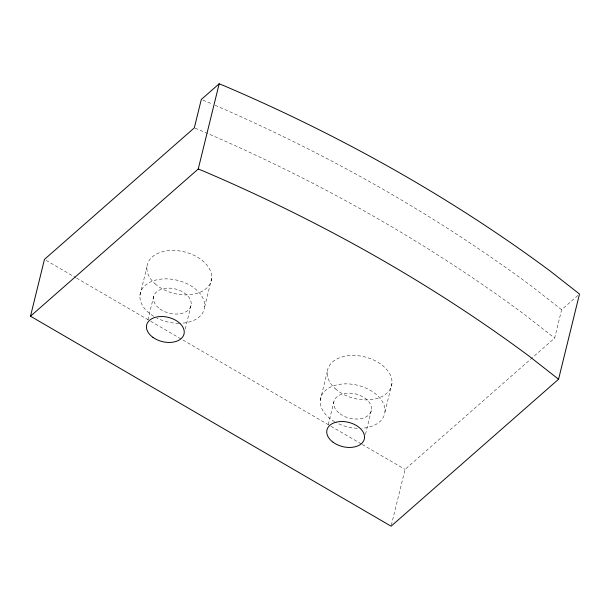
<?xml version="1.0" encoding="UTF-8"?>
<svg xmlns="http://www.w3.org/2000/svg" width="610" height="610" viewBox="0 0 610 610"><rect width="100%" height="100%" fill="white"/><g stroke="black" fill="none" stroke-linecap="round" stroke-linejoin="round"><path stroke-width="0.46" stroke-dasharray="3.05 2.29" d="M139.957 295.286L146.934 266.883M147.894 319.914L153.75 296.094M185.226 329.095L191.075 305.274M204.67 306.876L211.647 278.48M320.25 400.282L327.227 371.887M328.271 424.583L333.891 401.677M365.481 434.305L371.33 410.484M384.971 411.88L391.948 383.476M391.323 525.279L405.048 469.395L554.65 338.123L561.627 309.72L579.5 294.035M202.947 100.154L206.249 101.481A1208.73 785.009 13.8 0 1 212.341 104.089M195.147 128.222L199.272 129.877A1208.73 785.009 13.8 0 1 525.462 315.24L554.65 338.123M46.101 260.356L75.739 277.619M76.563 278.091L149.831 320.768M150.655 321.249L330.132 425.765M330.955 426.245L361.417 443.988M362.241 444.461L405.048 469.395M561.627 309.72L532.438 286.837A1208.73 785.009 13.8 0 0 213.21 104.47M153.667 316.308A32.963 21.411 13.8 0 1 151.051 281.706A32.963 21.411 13.8 0 1 201.178 295.164A32.963 21.411 13.8 0 1 179.714 323.3M178.799 323.308A32.963 21.411 13.8 0 1 156.854 318.077M334.737 421.769A32.963 21.411 13.8 0 1 330.422 387.137A32.963 21.411 13.8 0 1 380.724 399.138A32.963 21.411 13.8 0 1 361.829 428.228M357.246 428.273A32.963 21.411 13.8 0 1 335.523 422.219M155.024 283.757A32.963 21.411 13.8 0 0 210.038 283.833A32.963 21.411 13.8 0 0 172.805 250.451A32.963 21.411 13.8 0 0 155.024 283.757M335.325 388.753A32.963 21.411 13.8 0 0 390.339 388.837A32.963 21.411 13.8 0 0 353.106 355.455A32.963 21.411 13.8 0 0 335.325 388.753M159.919 308.957A19.23 12.49 13.8 0 0 190.877 306.067A19.23 12.49 13.8 0 0 166.149 288.225A19.23 12.49 13.8 0 0 159.919 308.957M339.976 413.778A19.23 12.49 13.8 0 0 371.116 411.27A19.23 12.49 13.8 0 0 346.747 393.198A19.23 12.49 13.8 0 0 339.976 413.778"/><path stroke-width="0.91" d="M30.5 316.201L44.454 259.395L194.315 127.886L201.292 99.491L219.165 83.806L224.129 85.789A1208.73 785.009 13.8 0 1 550.312 271.153L579.5 294.035L558.569 379.237L391.094 526.194L30.5 316.201L198.242 169.008L219.165 83.806M198.242 169.008L203.199 170.991A1208.73 785.009 13.8 0 1 529.381 356.354L558.569 379.237M332.999 442.181A19.23 12.49 13.8 0 0 364.139 439.673A19.23 12.49 13.8 0 0 339.77 421.594A19.23 12.49 13.8 0 0 332.999 442.181M152.942 337.353A19.23 12.49 13.8 0 0 183.907 334.471A19.23 12.49 13.8 0 0 159.172 316.62A19.23 12.49 13.8 0 0 152.942 337.353"/></g></svg>
